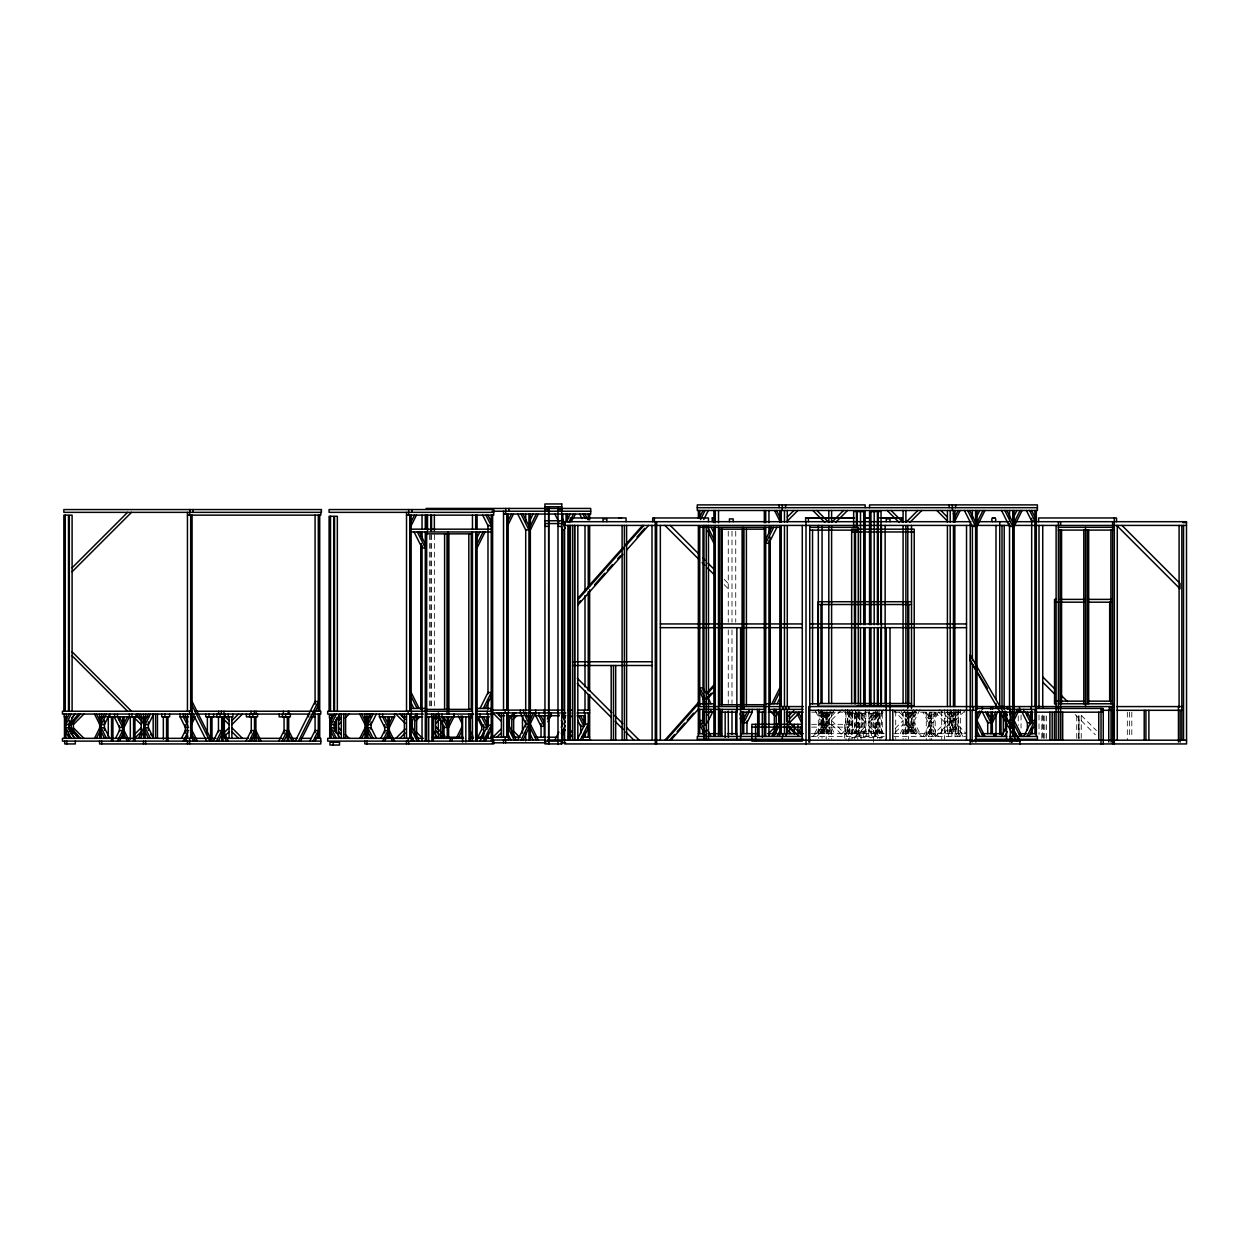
<?xml version="1.0" encoding="UTF-8"?>
<svg xmlns="http://www.w3.org/2000/svg" width="1249" height="1249" viewBox="0 0 1249 1249"><rect width="100%" height="100%" fill="white"/><g stroke="black" fill="none" stroke-linecap="round" stroke-linejoin="round"><path stroke-width="0.75" stroke-dasharray="5 3.75" d="M822.716 715.989L824.371 712.679M814.629 733.663L819.906 723.093L829.18 723.093L834.473 733.663M822.716 719.939L827.993 709.385M816.612 733.663L819.906 727.059L829.18 727.059L832.49 733.663M825.948 715.989L827.603 712.679M817.861 733.663L823.153 723.093M825.948 719.939L831.225 709.385M819.844 733.663L823.153 727.059M830.835 712.679L829.18 715.989L819.906 715.989L818.267 712.679M821.093 733.663L826.385 723.093M834.473 709.385L829.18 719.939L819.906 719.939L814.629 709.385M826.385 727.059L823.075 733.663L823.153 712.18M851.35 733.663L856.642 723.093L863.106 723.093L857.829 733.663M853.332 733.663L856.642 727.059L863.106 727.059L859.796 733.663L859.874 713.304M859.874 723.093L854.581 733.663L854.519 713.304M859.874 727.059L856.564 733.663L856.642 713.304M873.238 712.679L871.583 715.989L878.047 715.989L879.702 712.679M876.876 709.385L871.583 719.939L878.047 719.939L883.34 709.385M874.815 715.989L876.47 712.679M874.815 719.939L880.108 709.385M908.304 715.989L909.959 712.679M900.217 733.663L905.509 723.093L914.783 723.093L920.06 733.663M908.304 719.939L913.581 709.385M902.2 733.663L905.509 727.059L914.783 727.059L918.077 733.663M911.536 715.989L913.191 712.679M903.464 733.663L908.741 723.093M911.536 719.939L916.828 709.385M908.741 727.059L905.431 733.663L905.509 712.18M916.423 712.679L914.783 715.989L905.509 715.989L903.854 712.679M906.696 733.663L911.973 723.093M920.06 709.385L914.783 719.939L905.509 719.939L900.217 709.385M911.973 727.059L908.679 733.663L908.741 712.18M929.787 718.784L933.097 712.18L933.019 733.663M929.787 722.749L935.064 712.18M923.105 736.457L928.382 725.888L933.019 725.888L938.311 736.457M936.328 712.18L933.019 718.784L928.382 718.784L925.087 712.18M925.087 736.457L928.382 729.853L933.019 729.853L936.328 736.457M938.311 712.18L933.019 722.749L928.382 722.749L923.105 712.18M926.336 736.457L931.629 725.888M928.319 736.457L931.629 729.853M954.736 712.18L949.459 722.749L952.69 722.749L957.983 712.18M956 712.18L952.69 718.784L949.459 718.784L952.768 712.18L952.69 733.663L952.94 712.18M831.6 715.989L835.565 712.024M812.88 736.457L828.805 720.532M831.6 719.939L842.169 709.385M816.846 736.457L828.805 724.498M841.826 733.663L852.396 723.093M845.792 733.663L852.396 727.059M868.742 718.784L875.346 712.18M868.742 722.749L879.312 712.18M855.378 736.457L865.947 725.888M865.947 729.853L859.343 736.457L859.265 733.663M905.884 715.989L909.85 712.024M895.127 728.495L903.089 720.532M905.884 719.939L916.454 709.385M895.111 732.476L903.089 724.498M931.489 736.457L947.413 720.532M935.454 736.457L947.413 724.498M959.7 712.024L955.735 715.989L955.735 719.939L966.304 709.385M939.576 733.663L950.13 723.093M943.526 733.663L950.13 727.059M811.678 712.18L883.293 712.18M894.331 712.18L964.587 712.18M851.49 713.304L883.199 713.304M811.585 724.326L848.399 724.326M811.585 727.121L848.399 727.121M810.976 733.663L884.198 733.663M893.784 733.663L966.304 733.663L955.735 723.093L955.735 727.059L962.339 733.663M810.976 736.457L884.198 736.457M893.675 736.457L965.633 736.457M851.49 737.581L883.199 737.581L883.199 740.376M1081.291 715.412L1096.435 730.556M1075.139 714.553L1095.389 734.787M946.18 712.024L950.13 715.989M939.576 709.385L950.13 719.939M938.655 712.18L945.259 718.784M934.689 712.18L945.259 722.749M899.124 712.024L903.089 715.989M905.884 720.532L921.809 736.457M892.52 709.385L903.089 719.939M905.884 724.498L917.843 736.457M859.343 712.18L865.947 718.784M724.217 579.411L728.261 583.47M855.378 712.18L865.947 722.749M868.742 725.888L879.312 736.457M724.139 584.626L728.261 588.747M868.742 729.853L875.346 736.457M848.43 712.024L852.396 715.989M841.826 709.385L852.396 719.939M824.84 712.024L828.805 715.989M831.6 720.532L847.525 736.457M818.236 709.385L828.805 719.939M831.6 724.498L843.559 736.457M962.807 736.457L954.845 720.532L951.613 720.532L959.575 736.457M960.824 736.457L954.845 724.498L951.613 724.498L957.593 736.457M931.629 718.784L928.319 712.18L928.382 733.663M926.336 712.18L931.629 722.749M929.787 725.888L935.064 736.457M929.787 729.853L933.097 736.457M910.318 712.679L911.973 715.989M906.696 709.385L911.973 719.939M907.086 712.679L908.741 715.989M911.536 723.093L916.828 733.663M903.464 709.385L908.741 719.939M911.536 727.059L914.846 733.663M908.304 723.093L913.581 733.663M908.304 727.059L911.614 733.663L911.536 712.18M883.34 733.663L878.047 723.093L871.583 723.093L876.876 733.663M881.357 733.663L878.047 727.059L871.583 727.059L874.893 733.663L874.815 713.304M874.815 723.093L880.108 733.663L880.17 713.304M874.815 727.059L878.125 733.663L878.297 713.304M861.451 712.679L863.106 715.989L856.642 715.989L854.987 712.679M857.829 709.385L863.106 719.939L856.642 719.939L851.35 709.385M858.219 712.679L859.874 715.989M854.581 709.385L859.874 719.939M824.73 712.679L826.385 715.989M821.093 709.385L826.385 719.939M821.499 712.679L823.153 715.989M825.948 723.093L831.225 733.663M817.861 709.385L823.153 719.939M825.948 727.059L829.242 733.663L829.18 712.18M822.716 723.093L827.993 733.663M822.716 727.059L826.011 733.663M1131.813 712.18L1131.813 738.331M1129.58 712.18L1129.533 738.331M1127.316 712.18L1127.316 740.189M1081.244 715.911L1081.244 738.331M1078.449 715.911L1078.449 738.331M1076.747 715.911L1076.747 738.331M1046.49 715.911L1046.49 738.331M1044.789 715.911L1044.789 738.331M1043.524 715.911L1043.524 738.331M1042.743 715.037L1042.743 738.253M1041.822 715.911L1041.822 738.331M1039.012 715.037L1039.012 734.381M1021.042 714.974L1021.042 728.058M1018.247 715.911L1018.247 725.247M960.34 709.385L960.34 733.663M958.467 709.385L958.467 733.663M957.905 711.243L957.905 733.663M956.047 709.385L956.047 733.663M955.61 712.18L955.61 733.663M955.079 733.663L955.079 736.457M954.845 709.385L954.845 733.663M953.455 709.385L953.455 733.663M951.847 733.663L951.847 736.457M951.613 711.243L951.613 733.663M951.301 712.18L951.301 733.663M950.208 709.385L950.208 733.663L950.13 712.18M949.459 712.18L949.459 733.663M948.615 733.663L948.615 736.457M948.053 712.18L948.053 733.663M947.413 709.385L947.413 733.663M945.259 712.18L945.259 733.663M944.478 709.385L944.478 739.252M941.684 711.243L941.684 739.252M935.189 712.18L935.189 738.331M931.629 712.18L931.457 740.189M930.005 712.18L930.005 740.189M929.787 712.18L929.787 733.663M926.274 712.18L926.274 740.189M914.783 712.18L914.783 733.663M913.378 712.18L913.378 733.663M911.973 712.18L911.973 733.663M910.146 712.18L910.146 733.663M908.304 712.18L908.304 733.663M908.507 736.457L908.507 739.252M906.899 712.18L906.899 733.663M905.884 712.18L905.884 739.252M903.089 712.18L903.089 739.252M895.72 711.243L895.72 739.252M882.294 713.304L882.294 733.663M881.404 711.165L881.404 738.253M879.952 737.581L879.952 740.376M879.499 713.304L879.499 733.663M878.047 713.304L878.047 733.663M877.657 711.165L877.657 738.253M876.657 713.304L876.657 733.663M875.877 713.304L875.877 736.457M875.424 733.663L875.424 736.457M874.628 733.663L874.628 736.457M873.597 742.187L873.597 731.789L861.092 731.789L861.029 740.376M873.426 713.304L873.426 733.663M871.583 713.304L871.38 736.457M870.178 713.304L870.178 733.663M869.21 709.385L869.21 736.457M868.742 712.18L868.742 733.663M868.149 733.663L868.149 736.457M866.541 733.663L866.541 736.457M865.947 712.18L865.947 733.663M865.479 709.385L865.479 736.457M864.511 713.304L864.511 733.663M863.293 733.663L863.293 736.457M863.106 713.304L863.106 733.663M861.264 713.304L861.264 733.663M860.061 733.663L860.061 736.457M858.812 713.304L858.812 736.457M858.032 713.304L858.032 733.663M857.798 737.581L857.798 740.376M856.955 713.304L856.955 736.457M856.392 713.304L856.392 733.663M855.19 713.304L855.19 733.663M854.722 737.581L854.722 740.376M852.739 711.243L852.739 739.252M852.396 713.304L852.396 733.663M852.13 712.18L852.13 738.331M851.194 712.18L851.194 740.189M849.944 711.243L849.757 740.189M849.663 711.243L849.663 733.663M848.399 712.18L848.399 741.125M847.806 709.385L847.806 733.663M847.244 709.385L847.244 733.663M846.026 712.18L846.026 740.189M845.37 709.385L845.37 733.663M844.667 724.326L844.667 741.125M831.6 712.18L831.6 739.252M828.805 712.18L828.805 739.252M827.775 712.18L827.775 733.663M826.385 712.18L826.385 733.663M826.182 736.457L826.182 739.252M825.948 712.18L825.948 733.663M824.683 712.18L824.543 733.663M823.278 712.18L823.278 733.663M822.716 712.18L822.716 733.663M822.061 711.165L822.061 738.253M821.436 712.18L821.436 733.663M821.311 712.18L821.311 733.663M820.047 712.18L820.047 733.663M818.329 711.165L818.329 738.253M735.739 531.231L735.739 622.174M731.992 531.231L731.992 622.174M731.992 629.902L731.992 703.437M728.261 531.231L728.261 622.174M728.261 629.902L728.261 703.437M434.355 534.65L434.355 708.183M431.561 534.65L431.561 708.183M430.749 534.65L430.749 708.183M429.344 534.65L429.344 708.183M1079.027 738.331L1079.027 715.911L1078.964 738.331"/><path stroke-width="1.5" d="M315.076 704.155L315.076 701.516L318.308 701.516L318.308 705.482L300.478 741.125L298.511 741.125L318.308 701.516M1016.748 741.125L970.254 660.596L970.332 655.132M65.885 720.657L69.179 714.053M71.162 714.053L65.885 724.607L69.117 724.607L74.394 714.053M101.2 720.657L104.51 714.053M106.493 714.053L101.2 724.607L104.432 724.607L109.725 714.053M94.518 738.331L99.795 727.761M96.501 738.331L99.795 731.727M115.673 738.112L119.451 730.556L122.683 730.556L117.406 741.125M124.088 723.452L127.382 716.848M124.088 727.418L129.365 716.848L129.365 714.053M119.389 741.125L122.683 734.521M145.134 720.657L148.444 714.053M150.426 714.053L145.134 724.607L148.381 724.607L153.658 714.053M138.452 738.331L143.744 727.761M140.434 738.331L143.744 731.727M181.589 738.112L185.352 730.556L188.583 730.556M191.643 720.158L193.298 716.848M191.503 724.389L195.266 716.848L191.862 716.848M183.306 741.125L187.834 732.07M185.289 741.125L187.772 736.176M213.189 741.125L218.466 730.556L221.697 730.556L216.42 741.125M218.403 741.125L221.697 734.521M245.975 741.125L251.268 730.556L254.499 730.556L249.222 741.125M251.205 741.125L254.499 734.521M278.777 741.125L284.054 730.556L287.301 730.556L282.009 741.125M283.991 741.125L287.301 734.521M295.264 741.125L315.076 701.516M411.155 521.754L414.449 515.15M411.155 525.72L416.432 515.15M309.799 741.125L315.076 730.556L318.308 730.556L313.031 741.125M315.013 741.125L318.308 734.521M331.126 720.657L334.42 714.053M336.403 714.053L331.126 724.607L334.357 724.607L339.634 714.053M367.846 720.657L371.14 714.053M359.759 738.331L365.051 727.761M373.123 714.053L367.846 724.607L371.078 724.607L376.355 714.053M361.742 738.331L365.051 731.727M476.431 538.803L479.85 531.965M477.102 543.924L483.082 531.965M380.914 738.112L384.692 730.556L387.924 730.556L382.647 741.125M389.329 723.452L392.623 716.848M477.102 547.889L485.065 531.965M389.329 727.418L394.606 716.848L394.606 714.053M384.63 741.125L387.924 734.521M508.171 520.646L511.466 514.042M410.656 720.158L412.295 716.848M508.171 524.596L513.448 514.042M410.499 724.389L414.278 716.848M530.513 519.162L533.089 514.042M432.888 720.47L435.901 714.444M530.341 526.001L536.321 514.042M530.341 529.951L538.303 514.042M448.656 723.452L451.951 716.848M448.656 727.418L453.933 716.848L453.933 714.053M456.775 737.207L462.068 726.637M458.758 737.207L462.068 730.603M566.796 520.864L570.215 514.042M470.358 718.971L472.622 714.444M569.185 522.582L573.463 514.042M573.041 518.819L575.43 514.042M480.022 708.448L487.984 692.524L491.232 692.524L483.269 708.448M485.237 708.448L491.232 696.489M477.93 736.988L481.708 729.447M481.162 736.988L484.19 730.946M480.022 741.125L487.984 725.201L491.232 725.201L483.269 741.125M485.237 741.125L491.232 729.166M507.672 719.034L509.311 715.724M507.531 723.28L511.294 715.724M517.742 740.001L525.704 724.092L528.936 724.092L520.974 740.001M530.341 719.533L533.635 712.929M530.341 723.499L535.618 712.929M522.956 740.001L528.936 728.042M547.327 719.034L548.967 715.724M547.936 721.766L550.95 715.724L550.95 712.929M554.884 740.001L558.865 732.039M561.254 727.261L562.846 724.092M569.122 716.223L570.777 712.929M561.301 733.631L565.282 725.669M568.982 720.47L571.246 715.942M561.8 736.582L565.219 729.759M577.834 738.409L585 724.092L588.248 724.092L580.285 740.001M582.268 740.001L588.248 728.042M699.768 517.086L703.062 510.482M700.517 519.537L705.045 510.482M703.765 519.537L708.277 510.482M765.715 539.256L771.695 527.297M773.677 527.297L765.715 543.221L768.947 543.221L776.909 527.297M707.855 715.193L709.37 712.18M707.309 722.749L712.601 712.18M743.733 718.784L747.043 712.18M752.257 709.385L752.257 712.18L746.964 722.749L743.733 722.749L749.025 712.18L749.025 709.385M771.882 703.78L779.844 687.856M773.865 703.78L779.844 691.821M777.097 703.78L779.657 698.644M771.882 736.457L779.844 720.532M773.865 736.457L778.986 726.2M777.097 736.457L779.657 731.336M798.642 731.93L801.671 725.888M800.016 733.163L801.671 729.853M953.268 513.792L954.923 510.482L954.845 522.144M954.845 517.086L958.155 510.482M954.845 521.052L960.138 510.482M976.343 517.32L979.762 510.482M977.015 522.441L982.994 510.482M977.015 526.407L984.977 510.482M1013.485 517.32L1016.905 510.482M1014.157 522.441L1020.136 510.482M1014.157 526.407L1022.119 510.482M977.015 715.989L979.497 711.024M977.015 719.939L981.542 710.884M992.346 718.784L995.656 712.18M992.346 722.749L997.639 712.18M1001.557 736.457L1007.131 725.31M1014.157 715.989L1017.451 709.385M1004.789 736.457L1007.178 731.68M1009.567 726.902L1012.752 720.532L1009.52 720.532M1014.157 719.939L1019.434 709.385L1019.527 706.575M1011.05 727.917L1012.752 724.498M1023.727 736.457L1031.69 720.532L1034.921 720.532L1026.959 736.457M1028.942 736.457L1034.921 724.498M71.646 718.003L75.081 714.053M78.515 714.053L69.366 724.607L71.224 724.607L80.373 714.053M577.819 598.38L623.157 547.312M625.749 544.392L642.595 525.423M577.819 599.848L623.157 548.779M625.749 545.86L643.875 525.423M577.819 603.673L580.379 600.769M594.54 584.844L604.828 573.244M607.404 570.34L612.541 564.548M617.693 558.756L620.269 555.852M636.99 537.023L644.703 528.327M577.819 605.125L622.845 554.415M626.701 550.06L648.574 525.423M664.874 740.189L698.363 702.469M707.371 692.321L715.099 683.609M666.154 740.189L698.363 703.921M707.371 693.757L715.099 685.061M669.558 740.189L674.616 734.49M677.145 731.649L684.733 723.093M687.262 720.236L693.601 713.117M707.512 697.442L711.306 693.164M670.838 740.189L698.675 708.839M707.543 698.862L715.131 690.322M72.099 567.811L127.57 512.355M72.099 571.777L131.52 512.355M73.363 724.607L83.917 714.053M134.595 734.365L141.199 727.761M134.595 738.331L141.199 731.727M231.877 720.657L238.481 714.053M231.877 724.607L242.431 714.053M223.79 733.038L229.067 727.761M225.117 735.677L229.067 731.727M338.604 720.657L341.242 718.003M338.604 724.607L341.242 721.969M345.192 718.003L349.158 714.053M395.871 738.331L405.113 729.088M416.011 720.657L419.961 716.692M618.801 517.976L621.596 517.976M399.836 738.331L405.113 733.038M435.62 719.533L439.57 715.568M435.62 723.499L439.57 719.533M513.027 715.568L515.665 712.929M492.887 737.207L500.818 729.275M712.258 517.898L715.068 517.898L712.258 517.898L712.258 521.629M513.027 719.533L516.977 715.568M496.852 737.207L500.818 733.241M787.276 517.086L793.88 510.482M787.276 521.052L797.846 510.482M805.636 521.629L805.636 517.898L852.755 517.898M808.446 517.898L808.384 521.692M831.6 522.441L843.559 510.482M835.581 522.425L847.525 510.482M898.937 517.976L879.733 517.898L901.809 517.913L901.809 521.645L901.731 517.976M905.884 522.441L917.843 510.482M909.865 522.425L921.809 510.482M768.385 733.663L774.989 727.059M788.509 715.989L793.802 710.697M772.35 733.663L774.989 731.008M789.43 718.784L796.035 712.18M992.331 521.692C989.489 516.29 998.17 516.618 995.188 521.629M789.43 722.749L800 712.18M561.769 503.956L544.923 503.956L544.97 743.936L561.769 743.936M544.923 506.751L561.738 506.751M697.285 507.687L1037.404 507.687M426.112 508.437L590.715 508.437L590.715 514.042L503.534 514.042M544.923 509.561L548.654 509.561M557.991 509.561L561.738 509.561M492.106 511.231L590.715 511.231M493.698 512.355L329.096 512.355L329.096 509.561L493.698 509.561L493.698 515.15L406.518 515.15M187.444 515.15L320.79 515.15L320.79 512.355M805.574 517.96L854.628 517.96M992.331 517.96L995.125 517.96M544.923 520.755L561.738 520.755M970.91 521.692L564.595 521.692L564.595 743.936L1186.55 743.936L1186.503 521.692L1014.875 521.692M978.389 521.692L1009.192 521.692M1182.819 522.628L1186.55 522.628M544.923 523.565L561.738 523.565M564.595 525.423L1009.832 525.423M1012.97 525.423L1186.503 525.423M544.923 526.36L548.654 526.36M557.991 526.36L561.738 526.36M699.768 527.297L779.844 527.297M809.742 527.343L858.297 527.343L858.297 703.812M1058.387 527.297L1114.092 527.297M409.828 529.17L491.232 529.17M718.721 529.17L765.481 529.17M809.742 530.138L858.297 530.138M1058.387 530.091L1114.092 530.091M409.828 531.965L491.232 531.965M851.662 531.965L914.221 531.965M426.877 533.838L472.2 533.838M1056.029 599.379L1054.546 599.379L1054.546 703.968L1056.029 703.968M1060.229 599.379L1084.85 599.379M1088.238 599.379L1111.391 599.379M911.536 601.721L818.173 601.721L818.173 706.294L911.536 706.294M1054.546 602.19L1057.731 602.19M1060.229 602.19L1084.85 602.19M1088.238 602.19L1111.391 602.19M818.173 604.516L911.536 604.516M660.346 623.938L802.28 623.938M809.742 623.938L966.523 623.938M660.346 627.669L802.28 627.669M809.742 627.669L966.523 627.669M572.526 661.751L652.4 661.751M572.526 665.498L652.4 665.498M1054.546 701.157L1057.731 701.157M1060.229 701.157L1084.85 701.157M1088.238 701.157L1111.391 701.157M818.173 703.499L911.536 703.499M699.768 703.78L715.365 703.78M765.715 703.78L779.844 703.78M809.742 703.812L819.453 703.812M1058.387 703.78L1114.092 703.78M718.721 704.717L765.481 704.717M857.345 705.638L914.221 705.638L914.221 529.17L851.662 529.17L851.662 703.687M698.332 706.575L803.31 706.575M1114.092 706.575L808.806 706.575L808.806 742.062M1116.809 706.575L1182.725 706.575M409.688 708.448L425.284 708.448M475.635 708.448L491.232 708.448M975.485 708.448L1010.269 708.448L1010.269 740.189M1035.655 708.448L1103.257 708.448L1103.257 743.936M426.877 709.385L472.2 709.385M698.332 709.385L765.059 709.385M768.4 709.385L803.154 709.385M1009.176 709.385L1036.358 709.385M490.795 710.119L528.936 710.119M529.576 710.119L564.47 710.119M568.342 710.119L572.229 710.119M578.037 710.119L589.669 710.119M808.806 710.306L975.859 710.306M1101.634 710.306L1113.249 710.306L1113.249 742.062M1116.809 710.306L1182.366 710.306M194.61 711.243L312.391 711.243M314.967 711.243L320.79 711.243L320.79 714.053L313.031 714.053M425.284 711.243L327.691 711.243L327.691 714.053L423.286 714.053M425.925 711.243L472.2 711.243L472.2 531.965M475.635 711.243L492.652 711.243M740.47 712.18L752.257 712.18M765.543 712.18L757.44 712.18L757.44 709.385M768.354 712.18L773.865 712.18L773.865 709.385M780.734 712.18L775.129 712.18L775.129 709.385M786.339 712.18L803.216 712.18M975.375 712.18L1014.391 712.18L1014.391 709.385M1016.421 712.18L1033.079 712.18M1035.655 712.18L1103.257 712.18M490.795 712.929L559.443 712.929M560.707 712.929L565.844 712.929M577.069 712.929L589.669 712.929M195.031 714.053L62.45 714.053L62.45 711.243L192.081 711.243L192.081 515.15M197.326 714.053L310.017 714.053M425.925 714.053L473.605 714.053M475.728 714.053L492.652 714.053M334.748 715.162L329.424 715.162L329.424 717.972L331.578 717.972L331.578 715.162M501.38 715.724L504.612 715.724M507.266 715.724L512.871 715.724L512.871 712.929M523.3 715.724L514.151 715.724L514.151 712.929M525.704 715.724L530.575 715.724L530.575 712.929M535.712 710.119L535.759 715.724L550.95 715.724M558.615 715.724L551.293 715.724L551.293 712.929M562.206 715.724L565.844 715.724M577.069 715.724L585.328 715.724L585.328 724.67M99.577 716.848L104.838 716.848M106.665 716.848L136.594 716.848L136.594 714.053M140.731 716.848L137.14 716.848L137.14 714.053M148.772 716.848L143.51 716.848L143.51 714.053M180.075 714.053L180.075 716.848L188.583 716.848M311.813 716.848L315.045 716.848M371.078 716.848L364.817 716.848L364.817 714.053M379.415 714.053L379.415 716.848L394.606 716.848M406.518 716.848L402.381 716.848L402.381 714.053M410.25 716.848L415.855 716.848L415.855 714.053M422.63 716.848L417.135 716.848L417.135 714.053M426.221 716.848L436.51 716.848L436.51 714.053M438.742 714.053L438.742 716.848L453.933 716.848M489.389 716.848L476.821 716.848L476.821 714.053M336.324 717.972L339.494 717.972L339.494 715.162M1009.52 719.939L1012.752 719.939L1009.738 713.913M802.28 724.326L751.851 724.326L751.851 741.125L802.28 741.125L802.28 525.423M583.923 715.724L583.923 726.465L580.691 726.293L577.678 720.251M751.851 727.121L802.28 727.121M188.583 727.418L185.352 727.418L180.075 716.848M698.332 733.663L704.155 733.663M708.027 733.663L721.594 733.663M727.418 733.663L737.113 733.663M758.44 733.663L740.735 733.663L740.735 736.457M767.838 733.663L803.31 733.663M982.073 733.663L1003.4 733.663M1018.903 733.663L1026.662 733.663M1030.534 733.663L1036.358 733.663M801.874 736.457L697.285 736.457L697.285 739.252L803.31 739.252M975.266 736.457L1006.772 736.457M1009.52 736.457L1037.404 736.457L1037.404 739.252L975.266 739.252M432.373 737.207L463.02 737.207M470.139 737.207L473.371 737.207M475.588 737.207L483.504 737.207M490.795 737.207L508.405 737.207L508.405 740.001M514.057 737.207L520.177 737.207M535.384 737.207L545.329 737.207M547.015 737.207L556.711 737.207M581.925 737.207L589.669 737.207M194.61 738.331L215.968 738.331M224.914 738.331L248.41 738.331M251.268 738.331L256.123 738.331L256.123 741.125M258.668 738.331L281.962 738.331M291.673 738.331L297.496 738.331M301.384 738.331L311.095 738.331M314.967 738.331L320.79 738.331L320.79 743.936L99.577 743.936L99.577 741.125M413.481 738.331L327.691 738.331L327.691 741.125L493.698 741.125L493.698 743.936L364.817 743.936L364.817 741.125M417.041 738.331L423.161 738.331M432.56 738.331L463.582 738.331M469.39 738.331L473.277 738.331M477.149 738.331L492.652 738.331M491.06 740.001L545.329 740.001M547.265 740.001L565.594 740.001M577.038 740.001L590.715 740.001M564.595 740.189L972.128 740.189M973.923 740.189L1186.503 740.189M320.79 741.125L62.45 741.125L62.45 738.331L192.83 738.331L192.83 741.125M544.923 741.125L561.738 741.125M970.254 741.125L1019.98 741.125L970.254 654.991M492.231 742.812L545.938 742.812M561.004 742.812L565.594 742.812M1121.977 525.423L1180.008 583.47L1180.008 588.747L1116.7 525.423M940.809 510.482L947.413 517.086M936.844 510.482L947.413 521.052M891.115 510.482L903.089 522.441M887.165 510.482L899.108 522.425M1042.743 676.88L1055.14 689.261M1060.651 694.772L1067.536 701.657M1042.743 682.157L1054.905 694.303M816.846 510.482L828.805 522.441M812.88 510.482L824.824 522.425M670.229 525.423L698.566 553.775M702.625 557.819L705.31 560.52M708.011 563.221L714.771 569.966M664.936 525.423L699.362 559.849M702.11 562.596L704.858 565.344M707.621 568.108L714.49 574.977M787.276 720.532L801.874 735.13M788.603 725.825L799.235 736.457M788.509 727.059L795.113 733.663M769.712 710.697L774.989 715.989M788.509 731.008L791.148 733.663M577.35 678.254L611.76 712.664M614.508 715.412L622.767 723.671M626.904 727.808L639.285 740.189M577.319 683.5L611.058 717.254M615.117 721.298L623.204 729.4M625.905 732.101L634.008 740.189M496.852 712.929L500.818 716.895M513.027 730.603L519.615 737.207M492.887 712.929L500.818 720.845M513.027 734.568L515.665 737.207M435.62 726.637L444.863 735.88M435.62 730.603L442.224 737.207M399.836 714.053L405.113 719.33M416.011 731.727L422.599 738.331M395.871 714.053L405.113 723.296M416.011 735.677L418.649 738.331M338.604 727.761L341.242 730.4M345.192 734.365L349.158 738.331M338.604 731.727L341.242 734.365M225.117 716.692L229.067 720.657M223.79 719.33L229.067 724.607M231.877 727.761L242.431 738.331M231.877 731.727L238.481 738.331M135.922 715.365L141.199 720.657M72.099 651.822L131.52 711.243M72.099 655.787L127.57 711.243M134.595 718.003L141.199 724.607M150.598 734.365L153.237 737.004M73.363 727.761L83.917 738.331M73.363 731.727L77.313 735.677M80.373 738.331L71.224 727.761L69.366 727.761L78.515 738.331M70.506 733.038L75.081 738.331M970.254 660.596L987.506 688.542M1004.758 716.473L1019.98 741.125M1031.612 510.482L1034.921 517.086M1029.644 510.482L1034.921 521.052L1031.69 521.052L1026.397 510.482M1006.772 510.482L1012.752 522.441M1004.789 510.482L1012.752 526.407L1009.52 526.407L1001.557 510.482M969.63 510.482L975.61 522.441M967.663 510.482L975.61 526.407L972.378 526.407L964.415 510.482M1030.612 718.784L1027.303 712.18L1027.381 715.755M1025.32 712.18L1030.612 722.749L1027.381 722.749L1022.088 712.18M1009.457 709.385L1012.752 715.989M1014.157 720.532L1022.119 736.457M1014.157 724.498L1020.136 736.457M1004.992 710.884L1007.256 715.412M1013.485 729.619L1016.905 736.457M990.957 718.784L987.647 712.18L987.709 715.755M985.664 712.18L990.957 722.749L987.709 722.749L982.432 712.18M977.015 720.532L984.977 736.457M977.015 724.498L982.994 736.457M976.343 729.619L979.762 736.457M776.535 510.482L779.844 517.086M774.552 510.482L779.844 521.052M711.149 527.297L715.412 535.837M707.918 527.297L713.897 539.256M707.527 530.482L713.897 543.221M798.361 712.18L801.671 718.784M797.143 713.694L801.671 722.749M778.689 712.18L780.344 715.474M776.706 712.18L779.735 718.222M739.861 713.835L742.343 718.784M740.079 718.222L742.343 722.749M705.388 692.633L703 687.856L699.768 687.856L705.342 699.003M707.777 697.41L710.962 703.78M699.768 691.821L704.889 702.063M705.388 725.31L703 720.532L699.768 720.532L705.342 731.68M707.777 730.087L710.962 736.457M699.768 724.498L704.889 734.755M584.938 514.042L587.42 518.991M582.955 514.042L585.219 518.569M579.723 514.042L581.987 518.569M561.8 517.461L565.219 524.283M561.301 520.411L565.282 528.358M554.884 514.042L558.865 522.004M561.254 526.781L562.846 529.951M522.956 514.042L528.936 526.001M520.974 514.042L528.936 529.951L525.704 529.951L517.742 514.042M487.922 515.15L491.232 521.754M485.939 515.15L491.232 525.72L487.984 525.72L482.707 515.15M580.629 715.724L583.923 722.328M578.646 715.724L583.923 726.293M562.768 712.929L565.251 717.878M569.06 727.261L571.449 732.039M561.55 714.444L565.313 721.984M569.185 731.461L571.745 736.582M559.068 715.942L557.476 710.119M561.332 720.47L562.846 723.499M568.514 736.582L570.215 740.001M540.973 715.724L544.267 722.328M535.759 715.724L541.036 726.293L544.267 726.293L538.99 715.724L538.99 712.929M525.642 712.929L528.936 719.533M530.341 724.092L538.303 740.001M530.341 728.042L536.321 740.001M520.427 712.929L525.704 723.499L528.936 723.499L523.659 712.929L523.565 710.119M530.513 734.88L533.089 740.001M419.305 531.965L425.284 543.924M417.322 531.965L425.284 547.889L422.037 547.889L414.075 531.965M508.171 724.092L516.134 740.001M508.171 728.042L514.151 740.001M507.5 733.179L510.919 740.001M483.613 716.848L486.907 723.452M481.63 716.848L486.907 727.418L483.675 727.418L478.398 716.848M476.431 715.724L481.708 726.293M470.358 731.165L472.622 735.692M460.413 716.223L462.068 719.533M458.289 715.942L462.068 723.499M447.251 723.452L443.957 716.848L444.019 720.423M438.742 716.848L444.019 727.418L447.251 727.418L441.974 716.848L441.974 714.053M432.888 729.666L436.65 737.207M411.155 692.524L419.118 708.448M411.155 696.489L417.135 708.448M410.484 701.61L413.903 708.448M411.155 725.201L419.118 741.125M411.155 729.166L417.135 741.125M410.484 734.287L413.903 741.125M384.63 716.848L387.924 723.452M389.329 730.556L394.606 741.125M389.329 734.521L392.623 741.125M379.415 716.848L384.692 727.418L387.924 727.418L382.647 716.848L382.647 714.053M376.355 738.331L371.078 727.761L367.846 727.761L373.123 738.331M361.742 714.053L365.051 720.657M359.759 714.053L365.051 724.607M367.846 731.727L371.14 738.331M339.634 738.331L334.357 727.761L331.126 727.761L336.403 738.331M331.126 731.727L334.42 738.331M288.691 730.556L293.983 741.125M288.691 734.521L292.001 741.125M255.904 730.556L261.182 741.125M255.904 734.521L259.199 741.125M223.103 730.556L228.38 741.125M223.103 734.521L226.397 741.125M192.081 701.516L211.893 741.125M192.081 705.482L209.91 741.125M191.394 710.572L206.678 741.125M187.772 721.797L185.289 716.848L185.289 714.053M192.081 730.556L197.358 741.125M187.834 725.903L183.306 716.848L183.306 714.053M192.081 734.521L195.375 741.125M153.658 738.331L148.381 727.761L145.134 727.761L150.426 738.331M140.434 714.053L143.744 720.657M138.452 714.053L143.744 724.607M145.134 731.727L148.444 738.331M122.683 723.452L119.389 716.848L119.451 720.423M124.088 730.556L129.365 741.125M124.088 734.521L127.382 741.125M114.174 716.848L119.451 727.418L122.683 727.418L117.406 716.848L117.406 714.053M109.725 738.331L104.432 727.761L101.2 727.761L106.493 738.331M96.501 714.053L99.795 720.657M94.518 714.053L99.795 724.607M101.2 731.727L104.51 738.331M74.394 738.331L69.117 727.761L65.885 727.761L71.162 738.331M65.885 731.727L69.179 738.331L69.117 734.74M1183.537 525.423L1183.537 740.189M1181.835 525.423L1181.835 740.189M1180.149 710.306L1180.149 742.062M1179.087 525.423L1179.087 707.309M1178.447 706.575L1178.447 742.062M1148.877 710.306L1148.877 740.189M1145.926 710.306L1145.926 740.189M1144.209 710.306L1144.209 740.189M1117.277 525.423L1117.277 740.189M1116.544 521.692L1116.544 517.96L1038.622 517.96L1038.622 521.692M1114.311 517.96L1114.311 743.936M1112.609 521.692L1112.609 743.936M1111.032 706.575L1111.032 742.062M1110.907 530.091L1110.907 703.78M1109.674 602.19L1109.674 701.157M1109.331 706.575L1109.331 710.306M1108.753 710.306L1108.753 742.062M1101.025 708.448L1101.025 743.936M1098.761 712.18L1098.761 740.189M1088.675 530.091L1088.675 703.78M1087.208 530.091L1087.208 703.78M1085.49 527.297L1085.49 706.575M1083.789 530.091L1083.789 703.78M1062.696 712.18L1062.696 740.189M1061.572 530.091L1061.572 703.78M1060.604 521.692L1060.604 525.423M1060.604 705.373L1060.604 740.189M1060.463 712.18L1060.463 740.189M1060.089 530.091L1060.089 703.78M1058.387 521.692L1058.387 740.189M1056.108 525.423L1056.108 740.189M1054.39 712.18L1054.39 740.189M1052.173 712.18L1052.173 740.189M1049.894 712.18L1049.894 740.189M1042.743 525.423L1042.743 707.309M1039.012 525.423L1039.012 707.309M1036.327 510.482L1036.358 736.457M1034.921 510.482L1034.921 706.575M1034.921 709.385L1034.921 733.663M1032.002 712.18L1032.002 722.921M1032.002 728.292L1032.002 733.663M1031.69 518.257L1031.69 706.575M1031.69 709.385L1031.69 723.171M1031.69 728.058L1031.69 733.663M1030.925 706.575L1030.925 709.385M1030.612 712.18L1030.612 724.701M1027.381 722.921L1027.381 730.072M1023.743 709.385L1023.743 712.18M1020.511 709.385L1020.511 712.18M1019.918 741.125L1019.918 743.936M1014.157 510.482L1014.157 709.385M1014.157 712.18L1014.157 736.457M1012.752 510.482L1012.752 709.385M1012.752 712.18L1012.752 736.457M1012.517 709.385L1012.517 712.18M1012.127 738.331L1012.127 742.062M1011.565 738.331L1011.565 742.062M1009.91 738.331L1009.91 742.062M1009.52 510.482L1009.52 518.288M1009.52 523.768L1009.52 707.434M1007.381 706.575L1007.381 709.385M1006.538 712.18L1006.538 719.643M1006.538 723.39L1006.538 740.189M1006.288 712.18L1006.288 717.988M1006.288 721.844L1006.288 727.652M1005.539 712.18L1005.539 730.852M1004.227 525.423L1004.149 709.385M1003.322 712.18L1003.322 734.584M1002.01 525.423L1002.01 707.309M1001.042 712.18L1001.042 734.584M999.731 521.692L999.731 705.373M999.731 711.165L999.731 734.381M995.999 525.423L995.999 699.565M995.999 703.437L995.999 707.309M995.999 715.037L995.999 734.381M995.812 733.663L995.812 736.457M993.954 733.663L993.954 736.457M992.58 706.575L992.58 709.385M992.346 712.18L992.346 733.663M990.957 712.18L990.957 733.663M990.722 706.575L990.722 709.385M987.709 721.126L987.709 733.663M982.385 706.575L982.385 709.385M977.015 510.482L977.015 709.385M977.015 712.18L977.015 736.457M975.859 706.575L975.859 742.062M975.61 510.482L975.61 709.385M975.61 712.18L975.61 736.457M973.065 706.575L973.065 710.306M972.378 510.482L972.378 518.288M972.378 526.094L972.378 660.627M972.378 664.53L972.378 707.434M972.128 710.306L972.128 742.062M970.254 521.692L970.254 743.936M966.523 525.423L966.523 740.189M955.61 504.893L955.61 507.687M954.845 526.016L954.845 706.575M953.455 510.482L953.455 522.144M953.455 526.016L953.455 706.575M952.378 504.893L952.378 510.482M950.208 510.482L950.208 522.144M950.208 526.016L950.208 706.575M949.131 504.893L949.131 507.687M947.413 510.482L947.413 522.144M947.413 526.016L947.413 706.575M911.52 525.423L911.52 708.448M908.741 604.516L908.741 703.499M907.789 525.423L907.789 708.448M905.884 510.482L905.884 522.191M905.884 526.094L905.884 703.53M903.089 510.482L903.089 522.191M903.089 526.094L903.089 703.53M892.801 710.306L892.801 740.189M890.006 521.692L890.006 518.897L886.259 518.897L886.259 521.692M890.006 627.669L890.006 740.189M886.259 627.669L886.259 740.189M885.135 525.423L885.135 703.437M881.404 525.423L881.404 703.437M881.045 624.687L881.045 511.606L878.234 511.606L878.234 624.687M881.045 628.59L881.045 704.623M878.234 628.59L878.234 704.623M877.423 624.687L877.423 511.606L869.554 511.606L869.554 624.687M877.423 628.59L877.423 704.623M874.191 511.606L874.191 624.687M874.191 628.59L874.191 704.623M870.959 511.606L870.959 624.687M870.959 628.59L870.959 704.623M869.554 507.687L869.554 504.893L1037.404 504.893L1037.404 510.482L697.285 510.482L697.285 504.893L865.135 504.893L865.135 507.687M869.554 628.59L869.554 704.623M865.135 624.687L865.135 511.606L857.267 511.606L857.267 527.203M865.135 628.59L865.135 704.623M863.73 511.606L863.73 624.687M863.73 628.59L863.73 704.623M860.499 511.606L860.499 624.687M860.499 628.59L860.499 704.623M856.455 527.203L856.455 511.606L853.645 511.606L853.645 527.203M855.503 530.138L855.503 703.812M854.457 531.965L854.457 703.687M831.6 510.482L831.6 522.191M831.6 526.094L831.6 703.53M828.805 510.482L828.805 522.191M828.805 526.094L828.805 703.53M822.061 525.423L822.061 703.437M820.968 604.516L820.968 703.499M818.329 525.423L818.329 705.373M812.553 530.138L812.553 703.812M809.742 525.423L809.742 742.062M806.011 521.692L806.011 743.936M801.671 712.18L801.671 733.663M797.97 724.326L797.97 732.367M794.239 724.326L794.239 734.131M789.43 712.18L789.43 722.921M789.43 726.496L789.43 733.663M788.79 706.575L788.79 709.385M787.276 510.482L787.276 522.144M787.276 526.016L787.276 706.575M787.276 709.385L787.276 733.663M786.636 712.18L786.636 721.126M786.636 726.496L786.636 733.663M786.074 706.575L786.074 709.385M786.074 733.663L786.074 736.457M785.559 504.893L785.559 507.687M784.466 510.482L784.466 522.144M784.466 526.016L784.466 706.575M784.466 709.385L784.466 733.663M782.842 706.575L782.842 709.385M782.842 733.663L782.842 736.457M782.311 504.893L782.311 510.482M782.311 736.457L782.311 739.252M781.234 510.482L781.234 522.144M781.234 526.016L781.234 706.575M781.234 709.385L781.234 733.663M779.844 510.482L779.844 522.144M779.844 526.016L779.844 706.575M779.844 709.385L779.844 733.663M779.61 706.575L779.61 709.385M779.61 733.663L779.61 736.457M779.079 504.893L779.079 507.687M778.954 715.755L778.954 722.921M778.642 713.117L778.642 724.326M776.222 709.385L776.222 731.789M774.349 709.385L774.349 733.663M770.024 527.297L770.024 531.2M770.024 537.039L770.024 704.623M769.774 527.297L769.774 531.2M769.774 540.864L769.774 704.717M768.947 510.482L768.947 522.738M768.947 527.297L768.947 533.104M768.947 540.583L768.947 736.457M765.715 510.482L765.715 522.738M765.715 527.297L765.715 736.457M764.31 510.482L764.31 522.738M764.31 527.297L764.31 736.457M762.312 712.18L762.312 737.332M759.298 709.385L759.298 712.18M759.08 712.18L759.08 736.457M757.675 712.18L757.675 736.457M755.583 724.326L755.583 741.125M746.964 721.126L746.964 733.663M746.402 529.17L746.402 704.717M743.967 529.17L743.967 704.717M743.967 706.575L743.967 709.385M743.733 712.18L743.733 733.663M743.03 527.297L743.03 706.575M742.343 712.18L742.343 733.663M742.109 529.17L742.109 704.717M742.109 706.575L742.109 709.385M740.595 627.669L740.595 740.189M736.863 627.669L736.863 740.189M736.723 709.385L736.723 712.18L720.298 712.18L720.298 709.385M735.739 711.165L735.739 734.381M733.179 521.692L733.179 518.897L729.447 518.897L729.447 521.692M731.992 711.165L731.992 734.381M728.261 711.165L728.401 737.332M725.169 712.18L725.169 737.332M722.078 529.17L722.078 704.717M722.172 709.385L722.172 712.18M721.938 712.18L721.938 736.457M721.391 529.248L721.391 704.623M720.532 712.18L720.532 736.457M719.658 529.17L719.658 704.717M719.611 709.229L719.611 734.381M718.721 527.297L718.721 706.575M718.518 510.482L718.518 522.738M718.518 527.297L718.518 736.457M715.287 510.482L715.287 522.738M715.287 527.297L715.287 736.457M715.006 517.96L715.006 521.692M715.006 527.359L715.006 533.167M715.006 542.847L715.006 686.013M715.006 691.821L715.006 703.437M715.006 711.165L715.006 734.381M714.178 709.385L714.178 712.18L702.687 712.18L702.687 722.921M713.897 510.482L713.897 522.738M713.897 527.297L713.897 736.457M710.946 709.385L710.946 712.18M708.464 521.692L708.464 517.96L652.681 517.96L652.681 521.692M708.464 525.423L708.464 740.189M706.247 525.423L706.247 740.189M704.077 712.18L704.077 722.921M703.968 525.423L703.968 740.189M703.765 706.575L703.765 709.385M703 526.016L703 690.494M703 696.864L703 704.639M703 709.385L703 723.171M703 729.916L703 733.663M702.687 730.072L702.687 733.663M699.768 510.482L699.768 518.257M699.768 526.016L699.768 706.575M699.768 709.385L699.768 733.663M698.363 510.482L698.363 518.257M698.363 526.016L698.332 736.457M660.346 525.423L660.346 740.189M656.615 521.692L656.615 743.936M655.288 521.692L655.288 743.936M654.382 517.96L654.382 521.692M651.994 525.423L652.119 740.189M626.608 525.423L626.608 740.189M626.046 521.692L626.046 517.96L570.262 517.96L570.262 521.692M624.391 525.423L624.391 740.189M622.111 525.423L622.111 740.189M615.679 665.498L615.679 740.189M613.462 665.498L613.462 740.189M611.183 665.498L611.183 740.189M606.795 521.692L606.795 518.897L603.064 518.897L603.064 521.692M589.637 514.042L589.637 519.865M589.637 525.688L589.637 585.875M589.637 589.747L589.637 690.713M589.637 694.6L589.669 740.001M588.248 514.042L588.248 519.865M588.248 525.688L588.248 587.811M588.248 591.698L588.248 690.713M588.248 694.6L588.248 710.119M588.248 712.929L588.248 737.207M585.328 731.836L585.328 737.207M585 525.688L585 591.698M585 595.586L585 686.825M585 690.713L585 710.119M585 712.929L585 724.139M585 733.475L585 737.207M584.251 710.119L584.251 712.929M583.923 733.631L583.923 737.207M580.691 724.67L580.691 733.631M577.819 525.423L577.819 740.189M574.759 525.423L574.759 740.189M574.493 525.423L574.493 740.189M572.526 525.423L572.526 740.189M571.964 517.96L571.964 521.692M570.262 525.423L570.262 740.189M569.216 525.423L569.216 740.189M567.905 525.423L567.905 740.189M567.468 514.042L567.468 521.832M566.078 514.042L566.078 521.832M562.846 514.042L562.846 521.832M562.846 529.638L562.846 710.978M562.846 730.665L562.846 740.876M561.738 503.956L561.738 743.936M557.991 506.751L557.991 743.936M549.138 737.207L549.138 740.001M548.701 506.751L548.701 743.936M548.654 506.751L548.654 743.936M544.267 715.724L544.267 737.207M544.033 710.119L544.033 712.929M541.036 723.655L541.036 737.207M530.341 514.042L530.341 712.929M530.341 715.724L530.341 740.001M528.936 514.042L528.936 712.929M528.936 715.724L528.936 740.001M528.702 712.929L528.702 715.724M525.704 514.042L525.704 521.832M525.704 529.638L525.704 710.978M525.704 720.845L525.704 726.934M525.704 732.538L525.704 740.876M522.472 715.724L522.472 733.132M520.333 710.119L520.333 712.929M513.651 712.929L513.651 737.207M511.793 714.787L511.793 733.475M509.358 716.661L509.358 727.87M508.921 508.437L508.921 511.231M508.936 719.315L508.936 726.465M508.405 710.119L508.405 712.929M508.171 514.042L508.171 710.119M508.171 712.929L508.171 737.207M506.766 514.042L506.766 710.119M506.766 712.929L506.766 737.207M505.689 508.437L505.689 514.042M505.689 740.001L505.689 742.812M505.174 710.119L505.174 712.929M505.174 737.207L505.174 740.001M503.534 511.231L503.534 710.119M503.534 712.929L503.534 737.207M503.534 740.001L503.534 742.812M501.38 712.929L501.38 737.207M499.397 712.929L499.397 715.724M492.621 515.15L492.652 741.125M491.622 712.929L491.622 715.724M491.232 515.15L491.232 711.243M491.232 714.053L491.232 738.331M488.312 716.848L488.312 725.794M488.312 732.96L488.312 738.331M487.984 524.861L487.984 693.773M487.984 699.596L487.984 709.307M487.984 714.053L487.984 727.121M487.984 732.726L487.984 738.331M487.235 711.243L487.235 714.053M486.907 716.848L486.907 729.369M486.907 734.74L486.907 738.331M483.675 724.779L483.675 736.535M481.708 724.67L481.708 730.041M480.053 714.053L480.053 716.848M477.102 515.15L477.102 529.17M477.102 531.965L477.102 741.125M475.697 515.15L475.697 529.17M475.697 531.965L475.697 741.125M472.465 515.15L472.465 529.17M472.465 531.965L472.465 741.125M471.263 533.838L471.263 709.385M470.686 714.053L470.686 716.848L454.261 716.848L454.261 714.053M470.451 716.848L470.451 741.125M468.828 533.838L468.828 709.385M468.828 714.053L469.062 741.125M465.83 716.848L465.83 742M462.583 716.848L462.583 742M462.068 715.724L462.068 737.207M452.122 738.331L452.122 741.125M450.249 738.331L450.249 741.125M448.891 533.838L448.891 709.385M448.891 711.243L448.891 714.053M448.656 716.848L448.656 738.331M447.954 531.965L447.954 711.243M447.251 716.848L447.251 738.331M447.017 533.838L447.017 709.385M447.017 711.243L447.017 714.053M444.597 533.838L444.597 709.385M444.019 725.794L444.019 738.331M442.63 720.392L442.63 737.207M440.772 718.534L440.772 737.207M438.337 712.929L438.337 737.207M435.62 716.848L435.62 737.207M434.355 515.15L434.355 530.747M433.559 714.053L433.481 731.649M433.325 716.848L433.325 741.125M432.81 716.848L432.81 731.649M431.92 716.848L431.92 741.125M431.686 714.053L431.686 716.848M431.561 515.15L431.561 530.747M430.749 515.15L430.749 530.747M428.688 716.848L428.688 742M427.517 515.15L427.517 530.747M426.674 515.15L426.674 529.17M426.674 531.965L426.674 741.125M425.284 515.15L425.284 529.17M425.284 531.965L425.284 741.125M422.037 515.15L422.037 529.17M422.037 531.965L422.037 539.709M422.037 545.516L422.037 741.125M421.288 531.965L421.288 535.868M421.288 543.58L421.288 709.385M421.054 531.965L421.054 535.868M421.054 543.658L421.054 709.291M416.635 714.053L416.635 738.331M414.777 715.911L414.777 734.584M412.342 719.643L412.342 728.994M411.905 509.561L411.905 512.355M411.92 720.423L411.92 725.794M411.389 711.243L411.389 714.053M411.389 738.331L411.389 741.125M411.155 515.15L411.155 711.243M411.155 714.053L411.155 738.331M409.75 515.15L409.75 711.243M409.75 714.053L409.75 738.331M408.673 509.561L408.673 515.15M408.673 741.125L408.673 743.936M408.158 711.243L408.158 714.053M408.158 738.331L408.158 741.125M406.518 512.355L406.518 711.243M406.518 714.053L406.518 738.331M406.518 741.125L406.518 743.936M404.364 714.053L404.364 738.331M389.329 716.848L389.329 738.331M387.924 716.848L387.924 738.331M384.692 724.779L384.692 732.96M371.078 721.969L371.078 729.369M369.126 714.053L369.126 716.848M367.846 716.848L367.846 738.331M366.972 714.053L366.972 716.848M366.972 741.125L366.972 743.936M366.441 716.848L366.441 738.331M365.051 716.848L365.051 738.331M345.614 714.053L345.614 738.331M343.756 714.053L343.756 738.331M341.32 714.053L341.32 738.331M338.604 717.972L338.604 738.331M337.339 711.243L337.339 516.274L334.545 516.274L334.545 711.243M336.465 719.814L336.465 732.773M335.794 719.814L335.794 732.773M334.607 721.672L334.607 730.93M334.357 721.672L334.357 730.93M333.733 711.243L333.733 516.274L329.096 516.274L329.096 711.243M333.186 742.249L333.186 745.044M331.126 717.972L331.126 738.331M330.501 516.274L330.501 711.243M329.72 717.972L329.72 738.331M319.713 515.15L319.713 711.243M319.713 714.053L319.713 738.331M318.308 515.15L318.308 711.243M318.308 714.053L318.308 738.331M315.076 515.15L315.076 703.484M315.076 714.053L315.076 732.726M314.326 711.243L314.326 714.053M308.581 714.053L308.581 716.848M290.33 714.053L290.33 716.848L279.198 716.848L279.198 714.053M289.065 711.243L289.065 714.053M288.691 716.848L288.691 741.125M288.144 711.243L288.144 714.053M287.301 716.848L287.301 741.125M285.662 714.053L285.662 716.848M284.054 716.848L284.054 733.663M283.367 711.243L283.367 714.053M282.43 714.053L282.43 716.848M257.528 714.053L257.528 716.848L246.396 716.848L246.396 714.053M256.123 711.243L256.123 714.053M255.904 716.848L255.904 738.331M254.499 716.848L254.499 738.331M254.265 711.243L254.265 714.053M254.265 738.331L254.265 741.125M252.86 714.053L252.86 716.848M251.033 711.243L251.033 714.053M251.268 716.848L251.268 732.96M249.628 714.053L249.628 716.848M232.923 714.053L232.923 716.848L225.023 716.848L225.023 714.053M231.877 716.848L231.877 738.331M229.067 716.848L229.067 738.331M228.255 714.053L228.255 716.848M224.726 714.053L224.726 716.848L205.742 716.848L205.742 714.053M224.336 714.053L224.336 736.457M223.993 711.243L223.993 714.053M223.103 716.848L223.103 741.125M221.697 716.848L221.697 741.125M221.323 711.243L221.323 714.053M220.058 714.053L220.058 716.848M218.606 711.243L218.606 714.053M218.466 716.848L218.466 731.789M216.826 714.053L216.826 716.848M213.595 714.053L213.641 716.848M212.002 716.848L212.002 739.252M210.597 716.848L210.597 739.252M208.973 714.053L208.973 716.848M207.365 716.848L207.365 733.663M193.142 509.561L193.142 512.355M192.081 714.053L192.081 738.331M191.753 711.243L191.753 714.053M190.675 515.15L190.675 711.243M190.675 714.053L190.675 738.331M189.91 509.561L189.91 512.355M189.598 512.355L189.598 515.15M189.598 711.243L189.598 714.053M189.598 738.331L189.598 743.936M187.444 512.355L187.444 711.243M187.444 714.053L187.444 738.331M187.444 741.125L187.444 743.936M185.352 724.779L185.352 733.21M169.614 714.053L169.614 716.848L161.714 716.848L161.714 714.053M167.975 716.848L167.975 741.125M166.57 716.848L166.57 741.125M164.946 714.053L164.946 716.848M163.338 716.848L163.338 739.252M157.468 714.053L157.468 738.331M155.594 714.053L155.594 738.331M153.174 714.053L153.174 738.331M148.381 721.969L148.381 730.4M145.665 714.053L145.665 716.848M145.665 741.125L145.665 743.936M145.134 716.848L145.134 738.331M143.994 721.969L143.994 730.4M143.744 716.848L143.744 738.331M143.51 741.125L143.51 743.936M141.199 716.848L141.199 734.74M134.954 716.848L134.954 741.125M133.549 716.848L133.549 741.125M131.926 714.053L131.926 716.848M130.318 716.848L130.318 739.252M124.088 716.848L124.088 738.331M122.683 716.848L122.683 738.331M119.451 725.794L119.451 731.165M114.565 714.053L114.565 716.848M112.925 716.848L112.925 741.125M111.536 716.848L111.536 741.125M109.896 714.053L109.896 716.848M108.288 716.848L108.288 737.394M104.432 720.423L104.432 730.4M101.731 714.053L101.731 716.848M101.731 741.125L101.731 743.936M101.2 716.848L101.2 738.331M99.577 714.053L99.795 738.331M75.283 741.125L75.315 743.936L64.714 743.936L64.714 741.125M73.363 720.423L73.363 732.96M72.099 711.243L72.099 515.15L69.304 515.15L69.304 711.243M71.224 724.014L71.224 729.369M69.366 720.423L69.366 731.727M69.117 724.014L69.117 729.369M68.492 711.243L68.492 515.15L63.855 515.15L63.855 711.243M66.868 741.125L66.868 743.936M66.338 714.053L66.338 716.848L64.167 716.848L64.167 714.053M65.885 716.848L65.885 738.331M65.26 515.15L65.26 711.243M64.48 716.848L64.48 738.331M321.415 509.561L63.855 509.561L63.855 512.355L321.415 512.355L321.415 509.561M870.1 517.898L864.308 517.898L870.053 517.96M339.494 742.249L329.955 742.249L329.955 745.044L339.494 745.044L339.494 742.249"/></g></svg>
